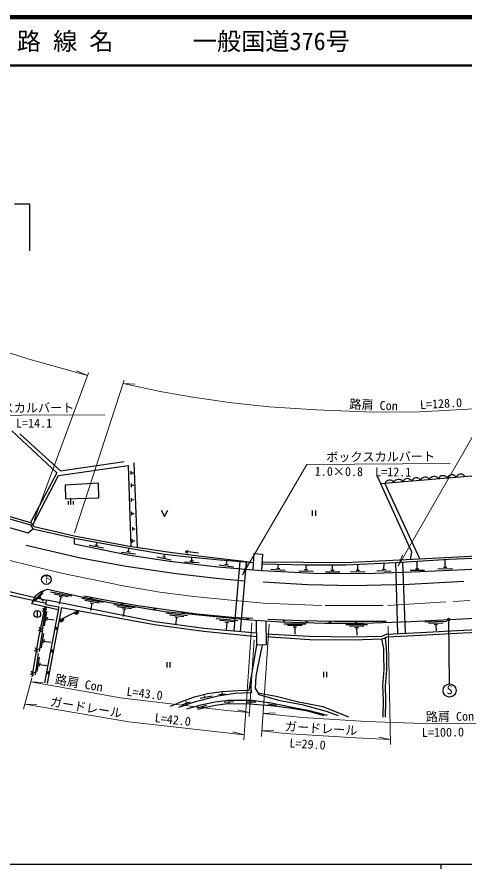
# Model space of a CAD drawing. Units: millimetres at full size, sheet at 1:1000; details may follow other scales. Extents: x 40000 to 680000, y 20000 to 380000.
# Drawn here: x 180427 to 273002, y 204000 to 380000 of the extents above; entities that cross this region are included whole.
import ezdxf
from ezdxf.enums import TextEntityAlignment as Align

# ---------------------------------------------------------------- set-up
doc = ezdxf.new("R2010")
doc.units = ezdxf.units.MM
doc.header["$LTSCALE"] = 1000
doc.linetypes.add('CHAIN', pattern=[18.5, 12, -1.5, 3.5, -1.5])
for name, color, linetype, lineweight in [('M-BGD', 7, 'Continuous', 25), ('M-BGD-EXST', 7, 'Continuous', 25), ('M-BMK', 2, 'CHAIN', 13), ('M-STR-HTXT', 7, 'Continuous', 13), ('M-STR-STRC', 7, 'Continuous', 25), ('M-TTL', 2, 'Continuous', 140), ('M-TTL-BAND', 7, 'Continuous', 25), ('M-TTL-LINE', 7, 'Continuous', 50)]:
    doc.layers.add(name, color=color, linetype=linetype, lineweight=lineweight)
doc.layers.add('M-TTL-TXT', color=7, linetype='Continuous')
doc.styles.add('ＭＳ ゴシック', font='')
doc.styles.get('ＭＳ ゴシック').set_extended_font_data('MS Gothic')

msp = doc.modelspace()

# ---------------------------------------------------------------- hatches: boundary and pattern name
at = {"layer": 'M-BGD'}
for points in [[(193120, 257395), (192226, 256947, 0.41421), (192897, 256724, 0.41421)], [(190029, 255845), (189135, 255397, 0.41421), (189806, 255174, 0.41421)], [(188284, 254011), (188190, 253520, 0.41421), (188483, 253719, 0.41421)], [(188760, 253420), (188853, 253912, 0.41421), (188561, 253713, 0.41421)], [(187398, 249342), (187305, 248851, 0.41421), (187597, 249050, 0.41421)], [(187874, 248751), (187967, 249242, 0.41421), (187675, 249043, 0.41421)], [(186542, 244831), (186449, 244340, 0.41421), (186741, 244539, 0.41421)], [(187019, 244240), (187112, 244731, 0.41421), (186820, 244532, 0.41421)]]:
    msp.add_hatch(color=256, dxfattribs=at).paths.add_polyline_path(points)
at = {"layer": 'M-BGD-EXST'}
msp.add_hatch(color=256, dxfattribs=at).paths.add_polyline_path([(269384, 255408, 0.41421), (269723, 255308, 0.41421), (269823, 255647, 1)])

# ---------------------------------------------------------------- linework, layer by layer
at = {"layer": 'M-BGD'}
for p, q in [((204589, 287919), (205249, 270453)), ((203934, 286181), (203955, 285482)), ((203945, 285832), (204500, 285848)), ((204007, 283609), (204027, 282909)), ((263663, 268061), (256421, 283702)), ((204017, 283259), (204572, 283276)), ((191040, 279286), (191040, 279982)), ((191573, 279286), (191573, 280614)), ((192107, 279286), (192107, 279982)), ((204007, 280632), (204027, 279933)), ((204017, 280283), (204572, 280299)), ((204063, 277783), (204083, 277083)), ((204073, 277433), (204628, 277450)), ((241419, 278067), (241419, 276949)), ((242086, 278067), (242086, 276949)), ((204269, 274590), (204289, 273891)), ((204279, 274240), (204834, 274257)), ((196876, 270889), (196986, 271489)), ((204180, 272112), (204200, 271412)), ((204190, 271762), (204745, 271779)), ((195346, 270865), (198297, 270323)), ((196532, 270952), (197220, 270826)), ((201953, 269465), (204931, 269105)), ((203130, 269625), (203825, 269541)), ((203478, 269583), (203559, 270257)), ((215265, 269559), (215673, 269261)), ((209327, 268460), (212265, 267856)), ((210514, 268522), (211199, 268381)), ((210857, 268452), (210978, 269044)), ((216203, 267690), (216902, 267666)), ((216552, 267678), (216577, 268387)), ((223731, 266942), (223839, 267749)), ((268906, 266357), (268877, 267856)), ((215043, 267430), (218041, 267326)), ((222205, 266842), (225179, 266446)), ((223384, 266988), (224078, 266895)), ((225285, 253178), (226520, 267518)), ((227758, 267411), (226563, 253061)), ((232882, 265926), (235876, 265729)), ((234049, 266150), (234748, 266104)), ((234398, 266127), (234452, 266951)), ((239799, 265834), (240499, 265819)), ((240149, 265826), (240170, 266802)), ((245649, 265718), (245649, 266840)), ((250877, 265718), (250886, 266970)), ((255914, 265902), (256614, 265877)), ((256264, 265889), (256312, 267201)), ((259125, 252654), (258735, 267304)), ((260731, 252733), (260138, 267389)), ((262798, 265995), (263498, 265995)), ((263148, 265995), (263148, 267495)), ((267412, 266028), (270411, 266085)), ((268556, 266350), (269256, 266363)), ((238643, 265559), (241642, 265494)), ((244149, 265418), (247149, 265418)), ((245299, 265718), (245999, 265718)), ((249375, 265428), (252375, 265408)), ((250527, 265720), (251227, 265716)), ((254754, 265644), (257752, 265535)), ((261648, 265695), (264648, 265695)), ((185986, 261484), (183752, 259263)), ((185762, 260965), (184273, 259484)), ((191780, 260345), (187363, 261208)), ((190986, 260194), (188042, 260769)), ((185339, 260248), (184992, 259903)), ((185165, 260076), (185906, 259331)), ((186370, 258644), (186616, 259625)), ((189800, 260120), (189113, 260255)), ((189456, 260188), (189169, 258715)), ((198205, 259028), (193788, 259885)), ((197412, 258877), (194467, 259448)), ((196226, 258801), (195539, 258934)), ((195882, 258868), (195597, 257395)), ((184611, 257366), (184611, 255966)), ((186551, 257625), (185576, 257182)), ((186349, 257995), (185648, 253550)), ((186268, 256908), (185859, 257898)), ((186528, 257208), (186061, 254245)), ((189068, 258145), (186090, 242444)), ((186370, 258644), (189068, 258145)), ((189636, 258039), (186658, 242336)), ((189135, 255397), (193120, 257395)), ((204868, 257949), (200409, 258561)), ((204084, 257753), (201112, 258161)), ((202904, 257613), (202210, 257708)), ((202557, 257660), (202353, 256174)), ((186645, 256025), (186536, 255334)), ((186591, 255679), (188073, 255446)), ((215667, 256278), (211199, 256818)), ((214886, 256070), (211908, 256430)), ((213709, 255910), (213014, 255994)), ((213361, 255952), (213181, 254463)), ((226090, 255288), (221605, 255666)), ((225317, 255052), (222328, 255304)), ((185745, 253660), (184769, 253217)), ((185461, 252943), (185053, 253934)), ((224146, 254850), (223448, 254908)), ((223797, 254879), (223671, 253384)), ((240087, 254597), (235587, 254559)), ((239339, 254290), (236340, 254266)), ((238192, 253981), (237492, 253975)), ((237842, 253978), (237854, 252478)), ((252860, 254457), (248360, 254410)), ((252113, 254149), (249113, 254118)), ((250966, 253837), (250266, 253830)), ((250616, 253834), (250632, 252334)), ((269225, 255128), (264727, 254998)), ((268484, 254807), (265485, 254720)), ((267343, 254474), (266643, 254453)), ((266993, 254464), (267031, 253162)), ((185724, 253403), (185014, 248960)), ((185902, 252615), (185429, 249653)), ((186017, 251433), (185906, 250741)), ((185962, 251087), (187443, 250850)), ((184964, 249431), (183989, 248988)), ((184812, 248544), (184144, 244094)), ((184681, 248715), (184272, 249705)), ((184998, 247758), (184552, 244791)), ((185124, 246576), (185020, 245884)), ((211355, 246718), (211355, 245600)), ((212021, 246718), (212021, 245600)), ((183849, 243899), (183440, 244890)), ((185072, 246230), (186555, 246008)), ((243747, 244711), (243747, 243593)), ((244414, 244711), (244414, 243593)), ((184132, 244616), (183157, 244173)), ((218301, 239289), (220721, 239758)), ((219117, 239853), (219193, 239462)), ((222133, 240021), (223541, 240178)), ((222786, 240437), (222837, 240099)), ((214454, 237911), (216232, 238531)), ((215322, 238644), (215456, 238260)), ((217744, 237314), (219675, 237872)), ((219010, 237322), (218890, 237645)), ((223244, 238440), (225152, 238573)), ((224299, 238209), (224278, 238512)), ((227895, 238555), (229746, 238510)), ((228724, 238254), (228731, 238535)), ((232260, 238106), (234027, 237854)), ((233124, 237785), (233143, 237980))]:
    msp.add_line(p, q, dxfattribs=at)
for points in [[(121887, 319295), (108787, 313723), (109345, 310424), (118396, 305366), (137542, 293186), (142649, 290300), (149587, 286868), (159099, 282685), (165862, 280317), (174005, 277707), (183218, 275115), (183672, 274301), (192333, 272361), (203988, 270177), (210969, 269045), (215834, 268453), (222414, 267871), (229294, 267279)], [(124635, 301397), (123915, 299598), (123494, 298226), (123662, 297012), (124324, 296086), (129790, 293276), (134657, 290774), (144942, 286322), (149054, 284573), (156288, 281742), (168987, 277321), (182700, 273414), (183672, 274301)], [(160700, 299924), (146486, 295541), (150556, 290933), (154071, 286821), (157421, 283756), (171518, 278968), (183242, 275610), (183962, 274774), (192230, 272799), (203696, 270684), (211544, 269517), (217395, 268763), (227288, 267577), (229294, 267279)], [(179376, 294522), (188642, 285816), (183242, 275610)], [(180986, 293860), (189400, 286221), (202580, 288168)], [(183672, 275111), (189020, 285269), (203387, 287382), (203921, 270651)], [(255559, 283630), (285851, 286169), (293258, 272239)], [(261718, 267959), (262001, 269478), (254909, 285058)], [(192225, 272385), (192261, 271161), (203309, 268930), (212013, 267597), (221917, 266417), (230981, 265693), (241783, 265103), (252466, 265027), (263777, 265427), (273077, 265844), (285621, 266579), (293996, 266874), (303039, 267341), (318631, 268224), (316178, 280856), (308785, 277594), (295425, 270499)], [(210187, 278135), (210902, 276840), (211618, 278135)], [(147251, 272246), (146939, 271416), (147045, 270902), (147459, 270511), (149084, 269943), (166579, 264468), (179119, 261235), (186599, 259556)], [(231056, 267039), (240280, 266799), (248298, 266861), (258735, 267304), (269709, 267976), (283846, 268632), (294654, 269193), (303757, 269644), (311746, 270096), (321279, 270614), (328014, 270846), (336543, 271115)], [(231078, 267434), (248147, 267317), (260911, 267917), (279472, 268886), (295303, 269584), (315954, 270702), (325330, 271193), (336543, 271472)], [(147100, 269919), (148871, 269300), (166393, 263816), (178960, 260576), (186434, 258899)], [(182325, 270922), (193556, 268281), (202977, 266578), (213315, 265049), (221548, 264073), (227338, 263547)], [(217945, 269273), (215265, 269559), (215727, 269764)], [(229201, 265836), (229415, 269156), (231165, 269031), (230983, 265693)], [(231309, 263313), (240459, 262783), (249911, 262594), (261451, 262813), (272751, 263466)], [(188954, 257544), (183480, 258769), (184175, 260338), (185304, 261266), (186731, 261789), (193781, 260196), (199178, 259140), (210954, 257201), (222932, 255997), (228564, 255456), (234972, 255040), (244032, 254798), (252051, 254798), (261905, 255098), (273762, 255760), (294221, 256632), (306261, 257084), (323166, 257510), (331259, 257628), (333870, 251484)], [(186616, 259625), (208883, 255146), (219021, 253748), (229951, 252753)], [(194248, 260450), (199340, 259452), (205381, 258429), (210698, 257643), (217584, 256741), (224880, 255992), (229092, 255834)], [(183526, 243708), (184924, 251804), (186217, 258157)], [(189636, 258039), (208826, 254489), (218990, 253134), (229963, 252054)], [(231817, 255245), (231905, 250278), (229995, 250244), (229905, 255369)], [(232230, 255634), (238982, 255307), (245981, 255186), (253013, 255221), (256748, 255212)], [(231864, 252572), (240894, 252127), (249740, 251925), (255820, 252068), (256762, 252538), (263807, 252884), (272625, 253316), (285446, 253908), (299247, 254468)], [(231874, 252009), (240916, 251377), (249740, 251364), (255959, 251510), (256907, 251983), (263835, 252323), (272652, 252756), (285470, 253347), (299503, 253916)], [(256505, 251723), (256720, 249580), (256797, 248104), (256817, 245140), (256525, 241862), (256605, 238867), (256515, 235351)], [(212175, 237599), (214817, 238764), (217128, 239577), (219793, 240260), (222828, 240693), (226143, 240883), (228392, 240904), (229995, 250244)], [(231080, 250263), (230158, 245625), (229786, 243757), (229661, 241353), (230376, 240034), (234449, 238869), (239257, 238004), (244284, 236633), (246786, 235691)], [(255729, 251504), (256136, 249518), (256182, 248055), (256204, 245211), (255957, 241904), (256112, 238861), (256022, 235364)], [(213889, 237433), (217282, 238601), (221956, 239737), (225519, 240313), (226963, 240384), (228977, 240455), (228763, 241488), (228866, 242727), (228907, 243906)], [(230179, 240398), (233994, 239702), (238568, 238538), (240787, 238124), (243635, 237593), (248927, 235428)], [(215505, 237091), (218440, 237887), (221400, 238508), (224062, 238893), (228931, 238850), (232629, 238361), (237628, 237382), (240542, 236812), (244541, 235749)], [(243929, 235609), (240540, 236569), (237202, 237155), (233652, 237653), (230181, 237924), (228592, 238055), (223927, 238107), (221373, 237767), (217784, 236972)]]:
    msp.add_lwpolyline(points, dxfattribs=at)
msp.add_lwpolyline([(190345, 283321), (190467, 280436), (197321, 280695), (197230, 283717)], close=True, dxfattribs=at)
for centre, radius in [((195777, 259997), 150), ((202181, 258818), 150), ((184611, 256666), 700), ((208887, 257759), 150), ((214711, 256966), 150), ((221150, 256224), 150), ((228102, 255721), 150), ((235600, 255321), 150), ((240310, 255134), 150), ((245086, 255051), 150), ((250511, 255058), 150), ((256343, 255063), 150)]:
    msp.add_circle(centre, radius, dxfattribs=at)
for centre, radius, start, end in [((268455, 284202), 1052, 33.62989, 155.95212), ((270290, 284356), 1052, 33.62989, 155.95212), ((272126, 284510), 1052, 33.62989, 155.95212), ((257440, 283279), 1052, 33.62989, 155.95212), ((259276, 283433), 1052, 33.62989, 155.95212), ((261112, 283586), 1052, 33.62989, 155.95212), ((262948, 283740), 1052, 33.62989, 155.95212), ((264783, 283894), 1052, 33.62989, 155.95212), ((266619, 284048), 1052, 33.62989, 155.95212), ((192673, 257171), 500, 206.63231, 26.63231), ((189582, 255621), 500, 206.63231, 26.63231), ((188237, 253766), 250, 259.2603, 79.2603), ((188806, 253666), 250, 79.2603, 259.2603), ((187351, 249096), 250, 259.2603, 79.2603), ((187921, 248997), 250, 79.2603, 259.2603), ((186496, 244585), 250, 259.2603, 79.2603), ((187065, 244486), 250, 79.2603, 259.2603)]:
    msp.add_arc(centre, radius, start, end, dxfattribs=at)
at = {"layer": 'M-BGD-EXST'}
msp.add_line((269604, 255528), (269767, 242214), dxfattribs=at)
for centre, radius in [((186505, 263788), 1000), ((269604, 255528), 250), ((269823, 240865), 1350)]:
    msp.add_circle(centre, radius, dxfattribs=at)
at = {"layer": 'M-BMK'}
msp.add_lwpolyline([(89517, 310751), (93217, 307891), (103667, 300889), (112022, 295842), (122425, 290078), (134339, 284127), (144288, 279675), (152472, 276492), (161079, 273372), (172120, 269863), (179486, 267556), (189640, 265088), (201560, 262651), (209950, 261190), (216994, 260321), (223954, 259615), (231352, 258918), (244080, 258407), (257064, 258425), (274968, 259550)], dxfattribs=at)
at = {"layer": 'M-STR-HTXT'}
for p, q in [((195179, 306478), (183948, 276085)), ((194990, 305967), (192736, 306941)), ((192322, 273445), (202594, 305007)), ((202365, 304304), (204813, 304123)), ((259194, 266556), (260110, 268834)), ((227030, 264771), (227957, 267044)), ((227327, 230594), (228936, 254860)), ((230967, 231377), (232532, 254563)), ((257641, 229743), (257097, 254184)), ((229462, 251326), (228372, 235490)), ((183472, 243398), (181784, 236985)), ((183272, 242635), (185725, 242552)), ((182056, 238018), (184510, 237950)), ((228429, 236316), (226041, 236883)), ((231289, 236150), (233743, 236243)), ((227401, 231719), (225023, 232329)), ((231048, 232565), (233502, 232623)), ((257618, 230778), (255204, 231226))]:
    msp.add_line(p, q, dxfattribs=at)
for points in [[(140523, 326246), (155189, 319230), (168385, 313961), (182627, 309366), (194990, 305967)], [(202365, 304304), (210030, 302644), (216315, 301555), (224300, 300366), (232540, 299492), (242341, 298832), (254046, 298372), (263708, 298435), (277360, 299185), (304795, 300596), (317069, 301257)], [(198576, 297842), (164085, 297695), (154339, 281020)], [(306423, 298336), (277621, 298592), (259194, 266556)], [(269945, 287770), (240306, 287590), (227030, 264771)], [(228429, 236316), (223713, 236758), (201795, 239388), (183272, 242635)], [(182056, 238018), (203515, 234393), (227401, 231719)], [(231289, 236150), (239485, 235316), (252596, 234450), (266354, 233982), (281715, 234203), (295445, 234934), (331484, 236615)], [(257618, 230778), (250422, 231096), (235851, 232006), (231048, 232565)]]:
    msp.add_lwpolyline(points, dxfattribs=at)
at = {"layer": 'M-STR-STRC'}
for p, q in [((179870, 341441), (183006, 341441)), ((183006, 341441), (183006, 331688))]:
    msp.add_line(p, q, dxfattribs=at)
at = {"layer": 'M-TTL'}
msp.add_line((680000, 380000), (40000, 380000), dxfattribs=at)
at = {"layer": 'M-TTL-BAND'}
for p, q in [((40000, 205000), (579000, 205000)), ((268000, 205000), (268000, 204000))]:
    msp.add_line(p, q, dxfattribs=at)
at = {"layer": 'M-TTL-LINE'}
msp.add_line((40000, 370000), (680000, 370000), dxfattribs=at)

# ---------------------------------------------------------------- texts
at = {"layer": 'M-BGD-EXST', "style": 'ＭＳ ゴシック'}
msp.add_text('下', height=1320, dxfattribs=at).set_placement((185652, 262801), align=Align.BOTTOM_LEFT)
msp.add_text('S', height=1833, rotation=358.508, dxfattribs=at).set_placement((269168, 239573), align=Align.BOTTOM_LEFT)
at = {"layer": 'M-STR-HTXT', "style": 'ＭＳ ゴシック'}
for s, rotation, p in [('路肩 Con', 357.749, (249072, 298568)), ('L=128.0', 3.144, (263771, 298438)), ('ボックスカルバート', 0.243, (169768, 297719)), ('1.0×1.0\u3000L=14.1', 0.243, (167742, 294563)), ('ボックスカルバート', 0.347, (244340, 287615)), ('1.0×0.8\u3000L=12.1', 359.491, (241945, 284691)), ('路肩 Con', 350.058, (188051, 241798)), ('L=43.0', 353.158, (202911, 239255)), ('ガードレール', 350.412, (187064, 237172)), ('L=42.0', 353.611, (208745, 233808)), ('路肩 Con', 0.822, (264918, 233961)), ('ガードレール', 356.425, (235696, 232016)), ('L=100.0', 0.822, (264107, 230717)), ('L=29.0', 356.425, (236651, 228569))]:
    msp.add_text(s, height=1833, rotation=rotation, dxfattribs=at).set_placement(p, align=Align.BOTTOM_LEFT)
at = {"layer": 'M-TTL-TXT', "style": 'ＭＳ ゴシック'}
for s, p in [('路 線 名', (180380, 375000)), ('一般国道376号', (216734, 375000))]:
    msp.add_text(s, height=3666, dxfattribs=at).set_placement(p, align=Align.MIDDLE_LEFT)

doc.saveas('drawing.dxf')
